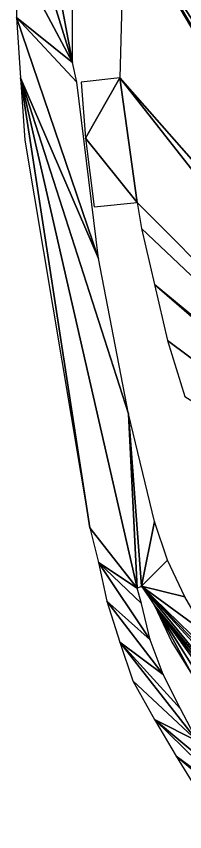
# Model space of a CAD drawing. Extents: x -35430092 to -35393830, y 11991942 to 12015432.
# Drawn here: x -35413212 to -35413104, y 12006852 to 12007379 of the extents above; entities that cross this region are included whole.
import ezdxf

# ---------------------------------------------------------------- set-up
doc = ezdxf.new("R2010")
doc.units = 0

msp = doc.modelspace()

# ---------------------------------------------------------------- linework, layer by layer
at = {"layer": 'mg_to_dxf', "color": 52}
for points in [[(-35413089.74, 12007675.74), (-35413089.74, 12007675.74), (-35413134.29, 12007525.4), (-35412997.87, 12007295.71)], [(-35413134.29, 12007525.4), (-35413134.29, 12007525.4), (-35413142.64, 12007444.66), (-35412972.81, 12007180.17)], [(-35412997.87, 12007295.71), (-35412997.87, 12007295.71), (-35413134.29, 12007525.4), (-35412972.81, 12007180.17)], [(-35413203.89, 12007497.56), (-35413203.89, 12007497.56), (-35413209.46, 12007457.19), (-35413176.05, 12007348.61)], [(-35413176.05, 12007383.41), (-35413176.05, 12007383.41), (-35413203.89, 12007497.56), (-35413176.05, 12007348.61)], [(-35413176.05, 12007348.61), (-35413176.05, 12007348.61), (-35413209.46, 12007457.19), (-35413212.24, 12007416.82)], [(-35413142.64, 12007444.66), (-35413142.64, 12007444.66), (-35413145.42, 12007338.86), (-35412944.97, 12007110.57)], [(-35412972.81, 12007180.17), (-35412972.81, 12007180.17), (-35413142.64, 12007444.66), (-35412956.1, 12007135.63)], [(-35412956.1, 12007135.63), (-35412956.1, 12007135.63), (-35413142.64, 12007444.66), (-35412944.97, 12007110.57)], [(-35413212.24, 12007416.82), (-35413212.24, 12007416.82), (-35413212.24, 12007377.84), (-35413176.05, 12007348.61)], [(-35413159.34, 12007221.93), (-35413159.34, 12007221.93), (-35413173.26, 12007336.08), (-35413212.24, 12007377.84)], [(-35413212.24, 12007377.84), (-35413212.24, 12007377.84), (-35413209.46, 12007338.86), (-35413159.34, 12007221.93)], [(-35413173.26, 12007336.08), (-35413173.26, 12007336.08), (-35413176.05, 12007348.61), (-35413212.24, 12007377.84)], [(-35413209.46, 12007338.86), (-35413209.46, 12007338.86), (-35413206.67, 12007298.5), (-35413164.91, 12007047.93)], [(-35413134.29, 12007008.95), (-35413134.29, 12007008.95), (-35413209.46, 12007338.86), (-35413164.91, 12007047.93)], [(-35413134.29, 12007008.95), (-35413134.29, 12007008.95), (-35413139.85, 12007121.71), (-35413209.46, 12007338.86)], [(-35413209.46, 12007338.86), (-35413209.46, 12007338.86), (-35413139.85, 12007121.71), (-35413159.34, 12007221.93)], [(-35413145.42, 12007338.86), (-35413145.42, 12007338.86), (-35413170.48, 12007336.08), (-35413167.69, 12007299.89)], [(-35413145.42, 12007338.86), (-35413145.42, 12007338.86), (-35413167.69, 12007299.89), (-35413134.29, 12007258.13)], [(-35413145.42, 12007338.86), (-35413145.42, 12007338.86), (-35413134.29, 12007258.13), (-35412889.29, 12007011.74)], [(-35412944.97, 12007110.57), (-35412944.97, 12007110.57), (-35413145.42, 12007338.86), (-35412889.29, 12007011.74)], [(-35413134.29, 12007258.13), (-35413134.29, 12007258.13), (-35413167.69, 12007299.89), (-35413162.13, 12007255.34)], [(-35412889.29, 12007011.74), (-35412889.29, 12007011.74), (-35413134.29, 12007258.13), (-35413131.5, 12007241.42)], [(-35412889.29, 12007011.74), (-35412889.29, 12007011.74), (-35413131.5, 12007241.42), (-35413123.15, 12007205.23)], [(-35413123.15, 12007205.23), (-35413123.15, 12007205.23), (-35413114.8, 12007169.04), (-35412872.58, 12006988.07)], [(-35412889.29, 12007011.74), (-35412889.29, 12007011.74), (-35413123.15, 12007205.23), (-35412872.58, 12006988.07)], [(-35412872.58, 12006988.07), (-35412872.58, 12006988.07), (-35413114.8, 12007169.04), (-35413103.66, 12007132.84)], [(-35413131.5, 12007010.34), (-35413131.5, 12007010.34), (-35413139.85, 12007121.71), (-35413134.29, 12007008.95)], [(-35413131.5, 12007010.34), (-35413131.5, 12007010.34), (-35413123.15, 12007052.11), (-35413139.85, 12007121.71)], [(-35413131.5, 12007010.34), (-35413131.5, 12007010.34), (-35413114.8, 12007027.05), (-35413123.15, 12007052.11)], [(-35413134.29, 12007008.95), (-35413134.29, 12007008.95), (-35413164.91, 12007047.93), (-35413159.34, 12007025.66)], [(-35413159.34, 12007025.66), (-35413159.34, 12007025.66), (-35413131.5, 12006999.21), (-35413134.29, 12007008.95)], [(-35413159.34, 12007025.66), (-35413159.34, 12007025.66), (-35413153.77, 12007000.6), (-35413125.93, 12006975.54)], [(-35413159.34, 12007025.66), (-35413159.34, 12007025.66), (-35413125.93, 12006975.54), (-35413131.5, 12006999.21)], [(-35413131.5, 12007010.34), (-35413131.5, 12007010.34), (-35413103.66, 12007003.38), (-35413114.8, 12007027.05)], [(-35413131.5, 12007010.34), (-35413131.5, 12007010.34), (-35413059.12, 12006935.17), (-35413075.82, 12006956.05)], [(-35413059.12, 12006935.17), (-35413059.12, 12006935.17), (-35413131.5, 12007010.34), (-35413042.41, 12006912.9)], [(-35413131.5, 12007010.34), (-35413131.5, 12007010.34), (-35413003.43, 12006854.44), (-35413042.41, 12006912.9)], [(-35413131.5, 12007010.34), (-35413131.5, 12007010.34), (-35413123.15, 12006997.82), (-35413003.43, 12006854.44)], [(-35413131.5, 12007010.34), (-35413131.5, 12007010.34), (-35413075.82, 12006956.05), (-35413089.74, 12006979.72)], [(-35413131.5, 12007010.34), (-35413131.5, 12007010.34), (-35413089.74, 12006979.72), (-35413103.66, 12007003.38)], [(-35413117.58, 12006953.27), (-35413117.58, 12006953.27), (-35413153.77, 12007000.6), (-35413145.42, 12006974.15)], [(-35413125.93, 12006975.54), (-35413125.93, 12006975.54), (-35413153.77, 12007000.6), (-35413117.58, 12006953.27)], [(-35413081.39, 12006931), (-35413081.39, 12006931), (-35413123.15, 12006997.82), (-35413098.09, 12006951.88)], [(-35413123.15, 12006997.82), (-35413123.15, 12006997.82), (-35413112.01, 12006974.15), (-35413098.09, 12006951.88)], [(-35413003.43, 12006854.44), (-35413003.43, 12006854.44), (-35413123.15, 12006997.82), (-35413025.71, 12006872.53)], [(-35413025.71, 12006872.53), (-35413025.71, 12006872.53), (-35413123.15, 12006997.82), (-35413045.2, 12006890.63)], [(-35413045.2, 12006890.63), (-35413045.2, 12006890.63), (-35413123.15, 12006997.82), (-35413081.39, 12006931)], [(-35413145.42, 12006974.15), (-35413145.42, 12006974.15), (-35413137.07, 12006949.09), (-35413095.31, 12006910.12)], [(-35413106.44, 12006931), (-35413106.44, 12006931), (-35413145.42, 12006974.15), (-35413095.31, 12006910.12)], [(-35413117.58, 12006953.27), (-35413117.58, 12006953.27), (-35413145.42, 12006974.15), (-35413106.44, 12006931)], [(-35413095.31, 12006910.12), (-35413095.31, 12006910.12), (-35413137.07, 12006949.09), (-35413123.15, 12006924.04)], [(-35413123.15, 12006924.04), (-35413123.15, 12006924.04), (-35413109.23, 12006900.37), (-35413067.47, 12006869.75)], [(-35413081.39, 12006889.24), (-35413081.39, 12006889.24), (-35413123.15, 12006924.04), (-35413067.47, 12006869.75)], [(-35413095.31, 12006910.12), (-35413095.31, 12006910.12), (-35413123.15, 12006924.04), (-35413081.39, 12006889.24)], [(-35413109.23, 12006900.37), (-35413109.23, 12006900.37), (-35413095.31, 12006878.1), (-35413050.76, 12006851.65)], [(-35413067.47, 12006869.75), (-35413067.47, 12006869.75), (-35413109.23, 12006900.37), (-35413050.76, 12006851.65)]]:
    msp.add_3dface(points, dxfattribs=at)

doc.saveas('drawing.dxf')
